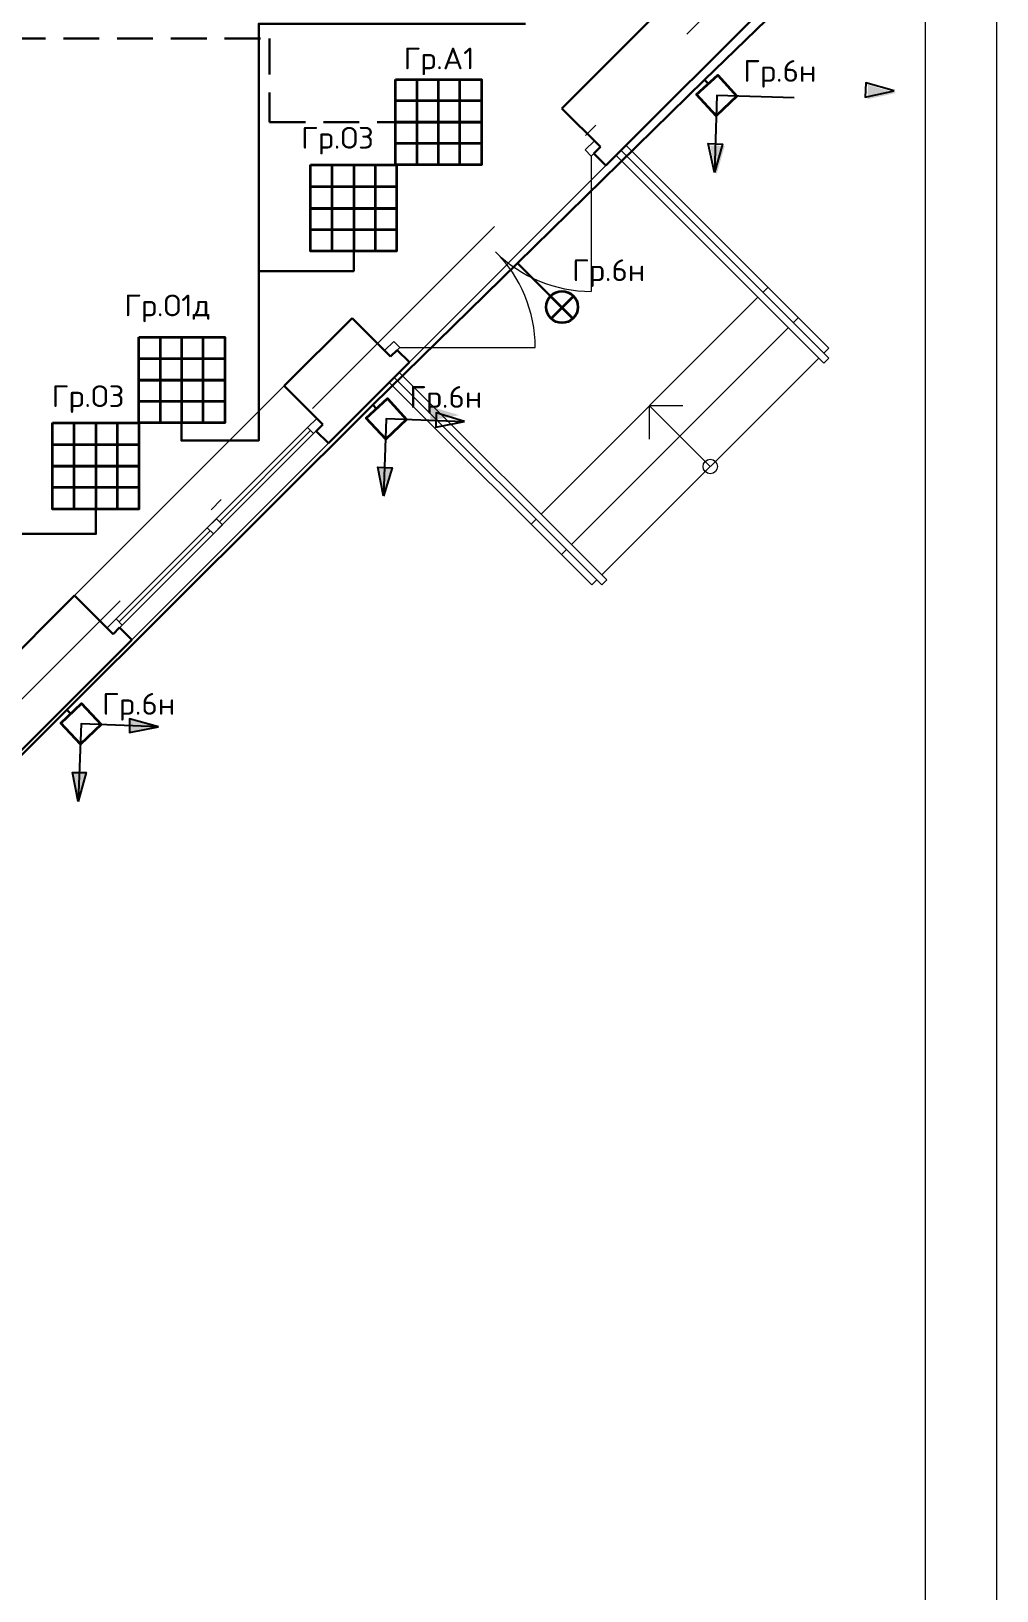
# Model space of a CAD drawing. Header units: metres. Extents: x -1525 to -1043, y -1331 to -1144.
# Drawn here: x -1438.2 to -1431.46, y -1219.67 to -1208.78 of the extents above; entities that cross this region are included whole.
import ezdxf

# ---------------------------------------------------------------- set-up
doc = ezdxf.new("R2010")
doc.units = ezdxf.units.M
doc.header["$MEASUREMENT"] = 0
doc.linetypes.add('( Hidden )', pattern=[0.375, 0.25, -0.125])
doc.linetypes.add('DGN Style 4', pattern=[3.597503, 1.797628, -0.898814, 0.002247, -0.898814])
doc.layers.add('_ЭОМ', color=10, linetype='Continuous', lineweight=30)
doc.layers.add('ЭС', color=5, linetype='Continuous', lineweight=30)
doc.layers.add('PDF _ITAB-light', color=3, linetype='Continuous')
doc.layers.add('PDF _ITAB-light direct', color=2, linetype='Continuous')
doc.styles.get("Standard").update_dxf_attribs({"font": 'txt.shx', "width": 0.8, "height": 0.0025})

# ---------------------------------------------------------------- blocks, each defined once
blk = doc.blocks.new('*U5')
at = {"color": 7, "linetype": 'Continuous', "lineweight": 13}
blk.add_line((14.013, 20.002), (14.013, -19.998), dxfattribs=at)
at = {"color": 7, "linetype": 'Continuous', "lineweight": 0, "flags": 128}
blk.add_lwpolyline([(14.513, 20.502), (-14.487, 20.502), (-14.487, -20.498), (14.513, -20.498), (14.513, 20.502)], close=True, dxfattribs=at)
blk = doc.blocks.new('*U15')
at = {"color": 7, "linetype": 'Continuous', "lineweight": 13}
for p, q in [((1.534, 0.12), (0.12, 1.534)), ((1.499, 0.014), (0.049, 1.464)), ((1.534, 0.049), (0.085, 1.499)), ((1.075, 0.509), (1.11, 0.544)), ((-0.474, -1.039), (1.039, 0.474)), ((1.499, 0.085), (1.534, 0.12)), ((-0.05, -1.464), (1.464, 0.049)), ((1.499, 0.014), (1.534, 0.049)), ((-1.499, -0.085), (-0.05, -1.534)), ((-1.464, -0.05), (-0.014, -1.499)), ((-1.534, -0.12), (-0.12, -1.534)), ((-0.544, -1.11), (-0.509, -1.075)), ((-0.12, -1.534), (-0.085, -1.499)), ((-0.05, -1.534), (-0.014, -1.499))]:
    blk.add_line(p, q, dxfattribs=at)
at = {"color": 7, "linetype": 'Continuous', "lineweight": 0}
for p, q in [((1.287, 0.297), (1.322, 0.332)), ((-0.262, -1.252), (1.252, 0.262)), ((0.707, -0.707), (0.283, -0.283)), ((0.516, -0.283), (0.283, -0.283)), ((0.283, -0.516), (0.283, -0.283)), ((-0.332, -1.322), (-0.297, -1.287))]:
    blk.add_line(p, q, dxfattribs=at)
blk.add_circle((0.707, -0.707), 0.0502, dxfattribs=at)
blk = doc.blocks.new('*U16')
at = {"color": 7, "linetype": 'Continuous', "lineweight": 13}
for p, q in [((0.689, 0.647), (0.689, -0.298)), ((-0.647, -0.689), (0.298, -0.689))]:
    blk.add_line(p, q, dxfattribs=at)
at = {"color": 7, "linetype": 'Continuous', "lineweight": 13, "flags": 128}
for points in [[(0.647, 0.689), (0.711, 0.753), (0.753, 0.711), (0.689, 0.647), (0.647, 0.689)], [(-0.753, -0.711), (-0.689, -0.647), (-0.647, -0.689), (-0.711, -0.753), (-0.753, -0.711)]]:
    blk.add_lwpolyline(points, close=True, dxfattribs=at)
at = {"color": 7, "linetype": 'Continuous', "lineweight": 0}
for centre, start, end in [((-0.647, -0.689), 0, 45), ((0.689, 0.647), 225, 270)]:
    blk.add_arc(centre, 0.945, start, end, dxfattribs=at)

msp = doc.modelspace()

# ---------------------------------------------------------------- hatches: boundary and pattern name
at = {"layer": 'PDF _ITAB-light direct', "linetype": 'Continuous', "lineweight": 13, "transparency": 33554559}
for points in [[(-1432.15995196, -1209.2145555), (-1432.27700489, -1209.18226504), (-1432.35773105, -1209.15804719), (-1432.36176736, -1209.25895489)], [(-1433.41482305, -1209.7833307), (-1433.35831474, -1209.58555161), (-1433.45922244, -1209.5815153), (-1433.4430772, -1209.66224146)], [(-1435.21129481, -1211.46365636), (-1435.33238405, -1211.42732959), (-1435.40907391, -1211.40311174), (-1435.41311021, -1211.50401944)], [(-1435.74038927, -1212.02948155), (-1435.67984465, -1211.83170246), (-1435.78075235, -1211.82766615)], [(-1437.31670027, -1213.6418971), (-1437.43778951, -1213.60557033), (-1437.51851567, -1213.58538879), (-1437.51851567, -1213.68226018)], [(-1437.8723465, -1214.16078191), (-1437.81583819, -1213.95896651), (-1437.91270958, -1213.95896651)]]:
    msp.add_hatch(color=256, dxfattribs=at).paths.add_polyline_path(points)

# ---------------------------------------------------------------- linework, layer by layer
at = {"color": 7, "linetype": 'Continuous', "lineweight": 30}
for p, q in [((-1434.49457198, -1209.32274403), (-1433.43780448, -1208.26597653)), ((-1434.18698053, -1209.72225936), (-1432.93780448, -1208.47308331)), ((-1434.22587141, -1209.59144461), (-1434.49457198, -1209.32274403)), ((-1434.27183335, -1209.63740655), (-1434.22587141, -1209.59144461)), ((-1434.18698053, -1209.72225936), (-1434.27183335, -1209.63740655)), ((-1436.43204456, -1211.26021661), (-1435.95828302, -1210.78645507)), ((-1435.68958244, -1211.05515565), (-1435.95828302, -1210.78645507)), ((-1436.12445311, -1211.65973194), (-1435.55876769, -1211.09404652)), ((-1435.68958244, -1211.05515565), (-1435.6436205, -1211.00919371)), ((-1435.55876769, -1211.09404652), (-1435.6436205, -1211.00919371)), ((-1436.16334399, -1211.52891719), (-1436.43204456, -1211.26021661)), ((-1436.20930593, -1211.57487913), (-1436.16334399, -1211.52891719)), ((-1436.12445311, -1211.65973194), (-1436.20930593, -1211.57487913)), ((-1438.9525231, -1213.78069515), (-1437.8957556, -1212.72392765)), ((-1437.62705502, -1212.99262823), (-1437.8957556, -1212.72392765)), ((-1437.62705502, -1212.99262823), (-1437.58109308, -1212.94666629)), ((-1437.49624027, -1213.0315191), (-1437.58109308, -1212.94666629)), ((-1438.74541632, -1214.28069515), (-1437.49624027, -1213.0315191))]:
    msp.add_line(p, q, dxfattribs=at)
at = {"color": 1, "linetype": 'DGN Style 4', "lineweight": 0}
msp.add_line((-1438.84896971, -1214.03069515), (-1433.18780448, -1208.36952992), dxfattribs=at)
at = {"color": 7, "linetype": 'Continuous', "lineweight": 0}
for p, q in [((-1434.18698053, -1209.72225936), (-1435.55876769, -1211.09404652)), ((-1437.8957556, -1212.72392765), (-1436.43204456, -1211.26021661)), ((-1437.60584182, -1212.88656221), (-1436.26941, -1211.55013039)), ((-1436.2269836, -1211.5925568), (-1437.56341541, -1212.92898862)), ((-1436.8845929, -1212.2077397), (-1436.2481968, -1211.5713436)), ((-1436.12445311, -1211.65973194), (-1437.49624027, -1213.0315191)), ((-1437.58462862, -1212.90777541), (-1436.94823251, -1212.27137931))]:
    msp.add_line(p, q, dxfattribs=at)
at = {"color": 7, "linetype": 'Continuous', "lineweight": 13, "flags": 128}
for points in [[(-1436.20577039, -1211.48649078), (-1436.26941, -1211.55013039), (-1436.2269836, -1211.5925568), (-1436.16334399, -1211.52891719), (-1436.20577039, -1211.48649078)], [(-1436.96944572, -1212.25016611), (-1436.90580611, -1212.1865265), (-1436.8633797, -1212.2289529), (-1436.92701931, -1212.29259251), (-1436.96944572, -1212.25016611)], [(-1437.66948143, -1212.95020182), (-1437.60584182, -1212.88656221), (-1437.56341541, -1212.92898862), (-1437.62705502, -1212.99262823), (-1437.66948143, -1212.95020182)]]:
    msp.add_lwpolyline(points, close=True, dxfattribs=at)
at = {"layer": 'PDF _ITAB-light', "color": 1, "linetype": 'Continuous', "lineweight": 35}
for points in [[(-1435.65600183, -1209.12045412), (-1435.05459194, -1209.12045412), (-1435.05459194, -1209.7178277), (-1435.65600183, -1209.7178277)], [(-1435.65600183, -1209.41914091), (-1435.05459194, -1209.41914091)]]:
    msp.add_lwpolyline(points, close=True, dxfattribs=at)
for points in [[(-1435.50665843, -1209.12045412), (-1435.50665843, -1209.7178277)], [(-1435.35731504, -1209.12045412), (-1435.35731504, -1209.7178277)], [(-1435.20797164, -1209.12045412), (-1435.20797164, -1209.7178277)], [(-1435.05459194, -1209.26979752), (-1435.65600183, -1209.26979752)], [(-1435.05459194, -1209.56848431), (-1435.65600183, -1209.56848431)], [(-1434.57226981, -1210.63491118), (-1434.41485379, -1210.7923272)], [(-1434.57226981, -1210.7923272), (-1434.41485379, -1210.63491118)]]:
    msp.add_lwpolyline(points, dxfattribs=at)
at = {"layer": 'PDF _ITAB-light', "linetype": 'Continuous', "lineweight": 35}
for points in [[(-1433.27284251, -1209.23698029), (-1433.41814959, -1209.37421476), (-1433.55538407, -1209.22487136), (-1433.40604067, -1209.0916732)], [(-1436.24933911, -1209.7178277), (-1435.64792921, -1209.7178277), (-1435.64792921, -1210.3192376), (-1436.24933911, -1210.3192376)], [(-1436.24933911, -1210.0205508), (-1435.64792921, -1210.0205508)], [(-1437.44812258, -1210.92064749), (-1436.84671269, -1210.92064749), (-1436.84671269, -1211.51802107), (-1437.44812258, -1211.51802107)], [(-1437.44812258, -1211.21933428), (-1436.84671269, -1211.21933428)], [(-1435.57900487, -1211.49413396), (-1435.72431196, -1211.63136843), (-1435.86154643, -1211.48606134), (-1435.71220303, -1211.34882687)], [(-1438.04953247, -1211.51802107), (-1437.44812258, -1211.51802107), (-1437.44812258, -1212.11943096), (-1438.04953247, -1212.11943096)], [(-1438.04953247, -1211.82074417), (-1437.44812258, -1211.82074417)], [(-1437.70879596, -1213.6229324), (-1437.85410305, -1213.76016687), (-1437.99133752, -1213.61485979), (-1437.84603043, -1213.47762531)]]:
    msp.add_lwpolyline(points, close=True, dxfattribs=at)
for points in [[(-1436.09999571, -1209.7178277), (-1436.09999571, -1210.3192376)], [(-1435.94661601, -1209.7178277), (-1435.94661601, -1210.3192376)], [(-1435.79727261, -1209.7178277), (-1435.79727261, -1210.3192376)], [(-1435.64792921, -1209.87120741), (-1436.24933911, -1209.87120741)], [(-1435.64792921, -1210.1698942), (-1436.24933911, -1210.1698942)], [(-1437.29877919, -1210.92064749), (-1437.29877919, -1211.51802107)], [(-1437.14943579, -1210.92064749), (-1437.14943579, -1211.51802107)], [(-1437.00009239, -1210.92064749), (-1437.00009239, -1211.51802107)], [(-1436.84671269, -1211.06999088), (-1437.44812258, -1211.06999088)], [(-1436.84671269, -1211.36867768), (-1437.44812258, -1211.36867768)], [(-1437.90018908, -1211.51802107), (-1437.90018908, -1212.11943096)], [(-1437.74680937, -1211.51802107), (-1437.74680937, -1212.11943096)], [(-1437.59746598, -1211.51802107), (-1437.59746598, -1212.11943096)], [(-1437.44812258, -1211.67140078), (-1438.04953247, -1211.67140078)], [(-1437.44812258, -1211.97008757), (-1438.04953247, -1211.97008757)]]:
    msp.add_lwpolyline(points, dxfattribs=at)
at = {"layer": 'PDF _ITAB-light', "color": 1, "linetype": 'Continuous', "lineweight": 35}
msp.add_circle((-1434.4935618, -1210.70958289), 0.11099847, dxfattribs=at)
at = {"layer": 'PDF _ITAB-light direct', "linetype": 'Continuous', "lineweight": 25}
for points in [[(-1432.17538743, -1209.20099775), (-1432.37316652, -1209.14448944), (-1432.37720283, -1209.24539714)], [(-1433.43025852, -1209.76977294), (-1433.47465791, -1209.56795754), (-1433.37375021, -1209.57199385)], [(-1435.17350588, -1211.50722633), (-1435.37128497, -1211.44668171), (-1435.37532128, -1211.54758941)], [(-1435.73884468, -1212.02863682), (-1435.77920776, -1211.82682142), (-1435.67830006, -1211.83085772)], [(-1437.30920147, -1213.63907763), (-1437.51101687, -1213.58256932), (-1437.51101687, -1213.67944071)], [(-1437.87024828, -1214.15976137), (-1437.91061136, -1213.95794597), (-1437.81373997, -1213.95794597)]]:
    msp.add_lwpolyline(points, close=True, dxfattribs=at)
for points in [[(-1432.87324801, -1209.24908921), (-1433.41411329, -1209.23294398), (-1433.43025852, -1209.76977294)], [(-1435.17941038, -1211.51027919), (-1435.72027565, -1211.49009765), (-1435.74045719, -1212.02692662)], [(-1437.30920147, -1213.63907763), (-1437.85006674, -1213.61889609), (-1437.87024828, -1214.15976137)]]:
    msp.add_lwpolyline(points, dxfattribs=at)
at = {"layer": 'ЭС', "color": 1, "linetype": '( Hidden )', "lineweight": 30}
msp.add_lwpolyline([(-1438.34826645, -1207.51121492), (-1438.34826645, -1208.835898), (-1436.53409447, -1208.835898), (-1436.53409447, -1209.41914091), (-1435.65600183, -1209.41914091)], dxfattribs=at)
at = {"layer": 'ЭС', "color": 2, "linetype": 'Continuous', "lineweight": 30}
for points in [[(-1432.85360141, -1208.49463782), (-1433.49926443, -1209.12345775), (-1433.47309043, -1209.14961222), (-1433.49926443, -1209.12345775), (-1434.80402077, -1210.40316022), (-1434.57226981, -1210.63491118), (-1434.80402077, -1210.40316022), (-1435.81500007, -1211.39168344), (-1435.78874429, -1211.41979401), (-1435.81500007, -1211.39168344), (-1437.94913819, -1213.52151835), (-1437.92259063, -1213.54944196), (-1437.94913819, -1213.52151835), (-1438.73339903, -1214.30519607), (-1440.40907012, -1214.31128485), (-1440.41211723, -1214.34477316), (-1440.40907012, -1214.31128485), (-1443.8698395, -1214.30075274), (-1443.8698395, -1214.32103807), (-1443.8698395, -1214.30075274), (-1447.81981047, -1214.30075274)], [(-1438.28031744, -1208.73184598), (-1438.28031744, -1209.91893124), (-1438.94962916, -1209.91893124), (-1438.94962916, -1209.7178277), (-1438.94962916, -1209.91893124), (-1438.28031744, -1209.91893124), (-1438.28031744, -1211.10168982), (-1438.94962916, -1211.10168982), (-1438.94962916, -1210.92064749), (-1438.94962916, -1211.10168982), (-1438.28031744, -1211.10168982), (-1438.28031744, -1212.29290445), (-1437.74680937, -1212.29290445), (-1437.74680937, -1212.11943096), (-1437.74680937, -1212.29290445), (-1438.28031744, -1212.29290445), (-1438.94962916, -1212.29290445), (-1438.94962916, -1212.11943096)], [(-1434.74783253, -1208.73184598), (-1436.61037304, -1208.73184598), (-1436.61037304, -1211.64121973), (-1437.14943579, -1211.64121973), (-1437.14943579, -1211.51802107), (-1437.14943579, -1211.64121973), (-1436.61037304, -1211.64121973), (-1436.61037304, -1210.45846115), (-1435.94661601, -1210.45846115), (-1435.94661601, -1210.3192376)]]:
    msp.add_lwpolyline(points, dxfattribs=at)

# ---------------------------------------------------------------- block references
at = {"color": 7, "linetype": 'Continuous', "lineweight": 13}
for name, p in [('*U5', (-1445.97201322, -1211.60190241)), ('*U16', (-1434.97896058, -1210.30209264)), ('*U15', (-1434.16576058, -1211.11524264))]:
    msp.add_blockref(name, p, dxfattribs=at)

# ---------------------------------------------------------------- texts
at = {"layer": '_ЭОМ', "color": 7, "lineweight": 30}
for s, p in [('Гр.А1', (-1435.59957544, -1209.04982298)), ('Гр.6н', (-1433.22855931, -1209.13696624)), ('Гр.О3', (-1436.31433483, -1209.60352572)), ('Гр.6н', (-1434.42286106, -1210.52793314)), ('Гр.О1д', (-1437.54881268, -1210.77393418)), ('Гр.О3', (-1438.05505253, -1211.40728887)), ('Гр.6н', (-1435.56019269, -1211.41271727)), ('Гр.6н', (-1437.70315938, -1213.55487119))]:
    msp.add_text(s, height=0.151396124, dxfattribs=at).set_placement(p)

doc.saveas('drawing.dxf')
